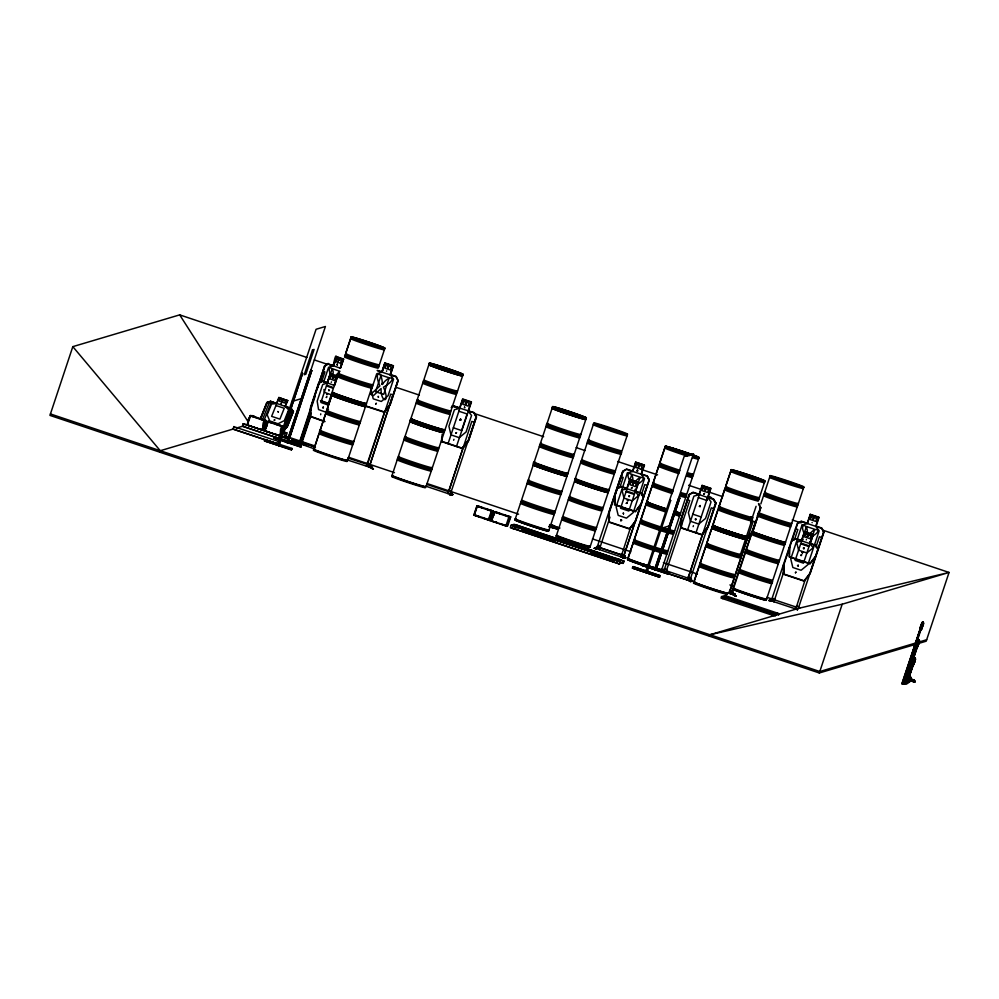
<?xml version="1.0" encoding="UTF-8"?>
<svg xmlns="http://www.w3.org/2000/svg" width="999" height="999" viewBox="0 0 999 999"><rect width="100%" height="100%" fill="white"/><g stroke="black" fill="none" stroke-linecap="round" stroke-linejoin="round"><path stroke-width="1.5" d="M914.972 661.375L913.173 665.671L911.687 665.172L912.936 660.476L911.937 664.735M917.881 643.131L915.846 646.877M441.708 437.425L441.595 441.608L462.574 448.601L468.431 441.158L476.473 416.945L474.263 412.737L476.473 416.945M442.082 434.615L441.92 441.383L462.325 448.201L468.131 440.609L462.312 448.201M609.015 512.337L608.791 522.09L629.645 529.058L635.614 521.241L649.313 480.107L647.227 475.936L641.483 474.013L644.455 465.134L635.589 462.175L632.617 471.053L626.573 469.031L622.689 471.253L608.99 512.35M609.328 512.4L609.115 521.878L629.532 528.683L635.339 521.091M614.772 495.054L614.572 504.795L635.389 511.763L641.37 503.958L639.685 506.181M614.735 497.827L614.797 495.042M783.441 574.225L783.628 564.485L783.453 574.225L804.282 581.181M789.435 547.177L789.21 556.93L810.027 563.898L816.008 556.093M789.722 547.24L789.535 556.705L809.914 563.536L815.733 555.943M333.416 377.485L333.441 376.461M338.823 360.302L338.186 361.139M327.485 394.355L326.923 394.568M332.854 378.584L332.854 377.51M332.867 378.196L332.929 377.51M324.762 421.728L310.04 416.458L310.677 406.805L318.594 383.004L322.178 380.731L318.806 383.216M310.477 416.271L310.939 406.855M460.726 420.242L460.664 419.13M633.241 484.565L633.279 483.466L632.479 484.253M705.519 490.484L705.556 489.385L704.757 490.172M802.584 552.859L802.559 551.785M808.341 535.564L808.166 534.428L807.567 535.339M388.186 367.969L388.236 366.908M332.904 378.621L333.004 377.56L332.567 378.084M626.348 503.321L627.085 502.46L626.61 503.434M631.318 488.286L632.017 487.412L631.63 488.411M637.075 470.991L637.399 470.029M800.986 555.456L801.722 554.595L801.248 555.569M912.062 665.234L913.211 665.134L906.83 683.616L905.818 683.254L911.987 664.722C914.447 668.718 914.797 652.871 913.173 665.671M918.456 643.169L916.882 647.702L918.456 643.169L916.97 642.669L916.058 646.915M916.533 644.717L917.094 642.707M920.104 629.108L921.328 629.52L920.054 629.12L901.897 683.716L902.909 684.078L920.616 629.333M908.965 681.593L908.266 682.904L908.041 681.156L907.679 682.704L908.116 682.005M909.652 677.297L909.902 676.236L908.628 679.12L909.24 679.37L910.052 677.135M912.287 663.511L913.81 658.553M912.874 663.711L913.823 660.327M916.32 645.704L916.695 644.367L917.144 645.854M918.306 640.496L918.943 640.184L918.605 641.783L918.543 639.435L917.994 640.571L919.13 639.635L918.93 640.834M920.603 627.047L920.591 627.847M917.569 645.554L919.417 640.347L918.63 643.319M920.953 628.109L921.69 625.486L921.003 624.862L919.767 629.57L921.253 630.069L923.675 623.413L922.914 625.174M410.552 419.667L416.121 403.034M699.088 566.383L693.556 582.991M712.824 525.199L717.994 509.652L712.424 526.261A17.795 0.649 18.4 0 0 730.406 532.954A17.795 0.649 18.4 0 0 745.841 537.262M326.311 397.377L326.835 396.553L326.386 397.527M273.926 437.887L300.911 446.903M274.263 436.725L301.323 445.641L300.949 446.765M641.995 565.147L687.562 580.069L688.249 577.31L687.025 579.87L687.649 580.032L711.3 507.817L713.736 508.641M642.357 563.861L669.355 572.989L642.357 563.861L641.857 565.334L668.98 574.338L641.857 565.334M669.38 572.902L668.98 574.338M920.728 626.56L921.49 626.161L920.554 627.384M907.741 682.092L908.216 680.556L908.341 682.292M922.052 623.788L922.514 622.24M909.54 677.784L909.827 676.847M914.659 658.141L913.511 659.502L914.073 657.941L914.734 658.99L915.034 658.054M923.101 622.439L922.214 623.176M913.598 663.011L915.384 658.154L914.26 662.961L915.608 659.028L914.834 660.776M910.126 677.971L910.426 677.047M910.601 678.134L910.776 677.147L909.714 679.532M921.003 624.862C917.731 639.485 923.401 616.483 920.579 626.91M919.005 643.044L917.207 647.876L915.733 647.377L916.97 642.669M911.962 665.109L912.936 660.476M902.909 684.078L922.364 625.324L921.253 630.069M922.364 625.324L921.103 629.857L923.163 625.287M917.207 647.876L918.331 643.119M914.297 660.926C909.789 674.874 918.256 651.698 913.261 665.134M629.507 495.854L629.22 496.54M695.978 519.118L695.154 519.193L695.791 519.767M804.145 547.989L803.271 548.126L803.858 548.788M922.164 623.563L922.377 622.839M922.639 623.975L922.964 623.026M917.132 644.904L918.443 640.946M914.297 658.441L913.973 659.39L914.884 658.641M260.602 417.957L266.833 402.41L270.492 401.273L276.473 403.521L278.858 397.502L287.662 400.686L278.858 397.502M270.492 401.273L291.071 408.416L285.327 406.493L287.724 400.462M287.125 427.085L293.444 411.276L287.125 427.085L281.768 431.843M292.27 411.401L292.495 410.626L290.821 410.065L284.003 427.06M323.401 407.205L323.127 407.879M378.446 397.252L378.259 396.278L378.396 397.34M623.463 513.823L623.314 512.862L623.463 513.948M798.101 565.958L798.338 565.334M803.895 548.726L804.095 548.039M922.502 624.575L922.764 623.763M916.745 643.98L917.569 641.495M917.332 644.18L918.156 641.695M917.881 642.182L918.131 641.358M918.468 642.382L918.718 641.558M913.773 660.064L914.097 659.165M908.091 680.781L909.015 680.082L908.678 680.981M914.435 660.177L914.684 659.365M909.752 679.258L909.952 678.583M910.426 678.733L909.44 680.169L910.589 679.844M468.244 411.126L474.388 412.762L453.633 406.181L451.198 407.58M706.768 500.399C707.954 487.237 721.59 512.974 713.736 499.138M306.918 357.467L179.683 314.872L72.815 346.641L49.95 415.397L819.317 672.976L926.185 641.196L949.05 572.452L823.288 530.344M159.79 452.16L160.265 450.724L233.267 429.008M233.991 426.548L232.917 429.12L279.071 444.418L233.154 429.046M243.269 423.788L242.432 426.286L288.349 441.658L289.423 439.085L243.269 423.788L289.423 439.085M250.187 425.911L247.028 424.837L250.087 415.821L255.944 417.52C250.15 411.95 246.915 420.017 248.164 424.662M247.515 424.413L250.312 416.733M261.301 429.52C264.26 432.317 261.301 422.452 264.61 420.754L254.695 417.32M262.013 429.907L265.01 420.891L259.066 418.556M262.437 430.032L265.447 421.016L264.61 420.754M264.885 420.117L266.458 420.691L263.461 429.707L261.888 429.133M267.744 431.78L264.573 430.719L267.645 421.703L273.489 423.389L268.069 421.266L265.497 428.996M265.722 429.046L268.294 421.316L284.016 426.573L281.019 435.589M264.448 440.896L291.583 449.562L291.97 448.426L264.922 439.435L264.448 440.896L291.383 449.962L291.97 448.426M300.899 447.115L273.788 438.111L274.288 436.6M278.858 435.402C281.818 438.199 278.858 428.334 282.168 426.635L272.252 423.201M279.57 435.789C284.153 426.086 285.202 427.122 276.623 424.438L284.016 426.573M279.995 435.914L282.992 426.898M277.235 445.154L316.084 329.27L325.399 326.498L288.187 438.374M278.596 445.604L302.585 373.364L278.846 445.616L279.895 441.92L233.741 426.623M281.83 437.087L283.304 432.679L285.027 432.03M285.252 433.329L283.778 437.737L285.726 437.162L287.188 432.742L283.304 432.679M287.912 442.832L311.75 370.654L287.999 442.869L286.413 442.432L287.287 439.797M287.4 439.76L286.413 442.432M288.037 438.424L310.677 370.392L311.75 370.654M289.173 439.16L287.762 442.794M306.318 445.042L306.943 443.856L306.443 445.354L290.172 440.834L304.907 444.518M306.943 443.856L291.87 439.76L291.296 440.971L290.334 440.684M291.421 441.283L291.92 439.785M300.299 440.846L299.55 440.621L298.676 443.256L314.835 449.013M299.063 443.406L324.663 365.809L328.234 363.524L324.875 366.009M298.988 443.381L300.212 440.809M311.101 406.893L324.663 365.809M317.495 388.174L325.037 366.059L328.246 363.861M299.912 442.008L315.097 396.366M319.505 383.117L322.939 372.802M299.525 440.621L301.498 441.333L300.924 444.068L311.226 413.149M321.503 382.23L324.937 371.928L323.426 371.341M314.935 446.99L301.798 442.27L302.048 441.521L300.811 444.031M301.948 442.732L310.764 416.233M323.526 382.492L328.571 367.307L333.254 365.684C337.874 340.734 337.537 373.738 328.072 363.486M327.235 382.892L330.194 374.013L337.3 376.548M333.416 365.721L336.376 356.843M337.225 364.123L337.325 365.247L337.275 364.111M334.19 385.389L337.138 376.511M343.107 359.278L340.147 368.156L328.084 363.823M322.015 380.681L327.247 382.555L330.207 373.676L337.65 376.348L334.69 385.214M340.322 368.206L343.269 359.328L336.213 356.805M319.043 433.541L313.474 450.174M325.662 413.636L320.155 430.207L325.699 413.648M326.773 410.302L332.093 394.318A17.832 0.649 18.4 0 0 350.062 401.024A17.832 0.649 18.4 0 0 365.534 405.332M343.619 359.116L340.497 367.944L343.619 359.116L336.064 356.418M345.642 353.559L350.961 337.587M313.948 449.375L319.081 433.554A17.757 0.649 18.4 0 0 337.013 440.234A17.757 0.649 18.4 0 0 352.422 444.543M345.679 353.571L350.674 338.574M314.223 449.063L314.448 447.877M347.44 460.801L352.709 444.817M353.821 441.483L359.34 424.912M360.477 421.578L365.796 405.606M366.308 404.071L371.591 388.074M379.358 364.847L384.665 348.876M382.005 372.177L384.965 363.299L393.144 365.959L390.197 374.837L393.569 379.208L388.049 395.779L381.331 401.461L373.201 398.826L371.216 390.322L376.723 373.751L382.068 372.202L385.015 363.324M375.699 403.971L376.361 403.209L375.799 404.133M386.7 370.841L386.551 371.291M390.134 374.812L393.094 365.934M370.13 464.485L367.12 463.461L367.058 464.31L347.689 457.992M384.64 411.7L366.421 466.183C367.47 466.983 368.731 463.436 367.12 463.461M377.36 370.666L396.004 376.723L397.927 380.619L369.106 467.057C367.682 464.922 371.853 462.387 369.193 467.045L347.065 459.877M392.919 394.805L369.255 467.107M397.927 380.619L390.047 404.283L384.228 411.9L365.634 405.869M369.493 464.223L370.254 464.51L369.043 467.033M365.347 406.106L384.403 412.287L390.322 404.433L398.189 380.557L396.166 376.436L390.522 374.6L393.481 365.734L384.765 362.912L381.868 371.815L377.36 370.342M372.252 468.194L373.414 468.993L371.94 468.519L372.502 467.033L368.519 464.897M397.24 459.765L391.72 476.386M398.351 456.431L403.871 439.86M405.007 436.538L410.289 420.554M417.232 399.687L422.739 383.129M429.158 363.811L423.888 379.795A17.757 0.649 18.4 0 0 441.82 386.488A17.757 0.649 18.4 0 0 457.23 390.784M450.899 410.964L456.406 394.393M457.554 391.071L462.874 375.1M426.136 486.326L450.224 414.21M459.64 407.854L462.612 398.976L471.478 401.948L456.456 446.541M448.027 443.756L462.812 399.375L471.078 402.135L468.106 411.026L471.553 415.459L466.046 432.03L459.253 437.649L450.974 434.877L448.913 426.298L454.42 409.727L459.84 408.254M448.451 490.821C447.252 498.039 447.714 486.925 451.223 491.795M448.351 492.082L463.049 447.914M451.273 495.267C447.39 493.731 455.931 493.843 451.273 495.267L449.775 494.755L450.836 491.67M450.087 494.443C449.488 492.495 454.258 492.445 450.412 493.444M451.173 491.733L450.586 494.455M476.348 416.92L468.394 440.771L462.425 448.576M451.91 492.694L451.348 494.18L452.872 494.617M473.801 515.172L476.81 506.156L482.654 507.854L477.222 505.731L474.225 514.747L479.657 516.87C456.618 509.54 509.415 527.335 482.779 517.907M474.45 514.797L477.447 505.781L493.169 511.038L490.172 520.054L474.225 514.747M488.324 520.117L491.321 511.101L476.798 506.193M488.723 520.242C489.997 514.572 495.916 510.389 487.837 509.677M489.16 520.379L492.157 511.363M500.337 523.788L506.943 526.311L491.283 521.053L494.355 512.037L500.212 513.736L494.78 511.6L491.77 520.616M493.718 515.521L495.005 511.663L510.726 516.908L507.729 525.924M505.881 525.986L508.878 516.97L494.355 512.037M506.281 526.123C510.776 516.433 511.95 517.445 503.334 514.772M506.705 526.248L509.715 517.232M619.979 562.462L623.239 563.349L623.988 561.088L514.123 524.3L511.163 525.174L510.327 527.684L514.11 528.946L514.935 526.448L517.907 525.561L517.07 528.059M515.134 519.305L514.972 519.88M533.841 463.136L539.373 446.516M515.184 519.23L520.504 503.259M527.122 483.354L521.603 499.925A17.795 0.649 18.4 0 0 539.585 506.618A17.795 0.649 18.4 0 0 555.019 510.926M528.271 480.032L533.541 464.036M540.484 443.181L545.991 426.61M547.14 423.289L552.422 407.305M548.888 530.519L554.17 514.535M555.282 511.201L560.789 494.63M561.938 491.296L567.257 475.324M567.769 473.788L573.039 457.792M574.15 454.458L579.67 437.887M580.806 434.565L586.126 418.581M556.905 527.247L556.406 528.746C560.764 530.082 551.111 522.602 549.462 525.237M568.331 499.687L562.824 516.246A17.795 0.649 18.4 0 0 580.794 522.952A17.795 0.649 18.4 0 0 596.241 527.26M569.48 496.353L574.762 480.369A17.832 0.649 18.4 0 0 592.757 487A17.832 0.649 18.4 0 0 608.229 491.308M580.581 462.849L574.949 479.495M587.2 442.944L581.693 459.515A17.795 0.649 18.4 0 0 599.662 466.208A17.795 0.649 18.4 0 0 615.109 470.517M588.349 439.622L593.631 423.626M590.097 546.853L595.379 530.856M596.49 527.522L601.997 510.951A17.795 0.649 18.4 0 1 581.905 504.907A17.795 0.649 18.4 0 1 569.193 499.787M603.146 507.629L608.466 491.658M608.978 490.109L614.26 474.125M615.359 470.791L620.879 454.22M627.372 434.927A17.832 0.649 18.4 0 1 601.098 426.723A17.832 0.649 18.4 0 1 602.984 426.161A17.832 0.649 18.4 0 1 627.372 434.927L622.027 450.886A17.757 0.649 18.4 0 1 601.898 444.83A17.757 0.649 18.4 0 1 589.21 439.722M594.143 548.376L596.078 547.714L594.143 548.376L597.39 548.364L597.889 546.865L595.329 548.563L597.077 548.051M595.641 548.888L595.978 547.365M597.427 546.028C592.794 555.407 601.535 537.937 599.113 549.512M609.303 512.4L622.951 471.466L626.623 469.368L647.015 476.186L648.988 480.132L623.214 557.579L623.801 554.857L621.378 554.045L621.041 556.868L621.515 554.045L621.128 554.795L600.112 547.752L621.178 554.77M622.976 471.466L615.109 495.104L614.897 504.582L635.277 511.401L641.083 503.808M599.787 546.815L599.313 549.587L609.977 517.157M619.78 487.699L623.201 477.397L620.766 476.585L596.628 548.638M626.51 503.284L627.085 502.609L626.385 503.359M631.48 488.236L631.643 487.774M612.924 561.888L613.748 559.39L616.72 558.503L620.504 559.765L619.667 562.262M616.708 563.149L617.532 560.651L620.504 559.765M630.631 527.297L621.053 556.868L621.803 554.145M641.346 494.93L644.78 484.627L647.277 485.427L623.776 556.093M619.318 564.023L620.404 561.675L619.318 564.023L511.251 527.847L619.655 563.923M622.652 557.929L623.164 556.431C626.348 554.233 624.837 558.99 622.652 557.929L625.923 557.742L624.163 558.429M623.888 554.832L623.126 557.554M622.901 563.448L623.988 561.088M625.911 557.917L624.4 557.405L624.962 555.931M633.179 542.894L627.509 559.452M639.797 522.989L634.29 539.56L639.835 523.001A17.795 0.649 18.4 0 0 657.767 529.695A17.795 0.649 18.4 0 0 673.214 534.003M646.228 503.683L640.908 519.655L645.928 504.67M652.047 486.163L646.478 502.834A17.795 0.649 18.4 0 0 646.815 503.059M653.159 482.829L658.678 466.258A17.795 0.649 18.4 0 0 678.833 473.676M665.097 446.94L659.777 462.924L664.81 447.939M628.046 558.453L633.216 542.907M646.915 501.723L652.085 486.176M653.196 482.842L658.703 466.271M659.502 577.035L632.429 568.144L633.016 566.608L660.039 575.649L659.54 577.16L632.554 567.932M645.554 572.477L684.153 456.493L693.468 453.721L654.545 569.692M646.803 572.777L647.789 570.204L646.241 569.78L647.527 570.104M646.665 572.827L670.654 500.586L669.717 500.274L670.654 500.586M655.956 570.067L679.832 497.877L655.981 570.154L654.482 569.655L655.356 567.02M654.732 569.755L678.883 497.564M655.981 570.154L656.967 567.482L655.656 567.045M661.575 570.154L666.845 554.17M667.956 550.836L673.476 534.265M674.612 530.944L679.932 514.96M680.444 513.424L685.726 497.44M692.344 477.522L686.837 494.093A17.795 0.649 18.4 0 1 681.156 492.682M693.493 474.2L698.801 458.229M663.873 569.205C662.799 576.585 662.911 565.372 666.695 570.154M689.235 494.455L681.318 518.244L681.093 527.996L702.06 534.989L707.916 527.559L715.971 503.346M665.721 572.739L689.71 500.599L687.324 499.762M665.821 572.789L666.932 570.192L666.683 570.941L687.649 577.996M699.138 494.255L702.11 485.377M687.512 530.157L702.297 485.764L710.576 488.536L695.941 532.942M707.991 497.215L710.963 488.336L702.085 485.377M702.534 534.303L687.362 579.944L689.747 580.781L715.496 503.334L713.511 499.4M690.022 580.881L690.396 578.034L689.26 581.156L690.759 581.655C695.154 580.132 687.025 579.258 691.483 579.258M687.961 577.272L690.321 578.059L689.585 580.993L690.784 581.593M715.833 503.309L707.891 527.16L701.91 534.964M691.395 579.095L690.833 580.581L692.357 581.018M712.125 527.16L706.817 543.144L711.837 528.159M731.006 470.429L725.686 486.401L730.706 471.416M693.943 581.942L699.113 566.396M724.612 489.747L719.105 506.318L724.575 489.735A17.795 0.649 18.4 0 0 742.557 496.441A17.795 0.649 18.4 0 0 757.991 500.749M778.558 615.147L779.058 613.648L725.024 595.554L721.54 596.59L721.041 598.089L773.663 615.646L774.163 614.148L777.459 613.174L776.96 614.672M709.477 636.201L709.964 634.752L842.194 604.22L949.05 572.452L799.35 608.166M750.574 522.864L756.081 506.293M725.936 597.589L726.435 596.078L723.139 597.065L722.639 598.563L725.936 597.589L775.511 614.185M740.484 554.408L745.479 539.423M746.353 536.9L751.623 520.916M759.39 497.689L764.71 481.705A17.832 0.649 18.4 0 0 740.384 472.889A17.832 0.649 18.4 0 0 738.498 473.451A17.832 0.649 18.4 0 0 764.759 481.643A17.832 0.649 18.4 0 0 740.359 472.952A17.832 0.649 18.4 0 0 738.473 473.514A17.832 0.649 18.4 0 0 764.735 481.718M729.632 590.546L729.57 591.396M729.819 590.646L728.945 593.269L729.545 593.481L729.969 590.646L732.642 591.57L731.368 594.068M729.52 591.795L747.152 538.786M730.394 590.834L729.22 593.369L753.221 521.216L755.619 522.002M760.826 503.933L763.548 495.641A17.795 0.649 18.4 0 0 781.518 502.335A17.795 0.649 18.4 0 0 796.965 506.643M764.685 492.307L769.967 476.323M731.705 594.13L732.579 591.495M755.431 521.903L731.093 593.918M760.376 507.679L731.618 594.143L729.258 593.331M760.763 507.679L752.834 531.518L746.915 539.373L752.771 531.493L760.763 507.679L758.74 503.546M734.452 595.604L735.014 594.118L734.777 595.441L735.926 596.078L729.145 592.757L735.951 596.016M766.445 599.537L771.715 583.553M778.346 563.648L772.826 580.219A17.795 0.649 18.4 0 1 757.13 575.649A17.795 0.649 18.4 0 1 739.447 569.218M779.482 560.327L784.802 544.343M785.314 542.807L790.596 526.823M791.707 523.476L797.214 506.905M798.363 503.583L803.671 487.612A17.832 0.649 18.4 0 0 779.332 478.858A17.832 0.649 18.4 0 0 777.434 479.42A17.832 0.649 18.4 0 0 803.708 487.612M770.529 599.987L772.027 600.499L768.78 600.511L771.965 600.062M770.217 600.574L770.778 599.512L770.279 601.011M810.226 514.298L807.254 523.189L801.21 521.166L797.327 523.389L771.265 600.774M772.339 598.214L774.425 598.95L773.95 601.71L783.641 572.227M794.417 539.835L797.839 529.532L795.466 528.696M774.749 599.887L774.987 599.088L773.75 601.648L795.192 608.791C795.504 607.729 796.278 604.495 798.788 607.067M775.074 616.183L775.574 614.685L779.058 613.648M801.473 540.471L804.445 531.593M795.391 572.702L796.053 571.94L795.491 572.852M806.393 539.572L806.28 539.897M805.269 579.432L795.766 608.965M815.983 547.065L819.417 536.75L821.915 537.549M797.302 610.064L797.801 608.553L799.537 608.041M823.601 532.267L809.964 573.239L804.145 580.819L783.753 574L783.965 564.522L797.614 523.588L801.26 521.49L821.653 528.321L823.626 532.267L798.351 608.241M819.317 672.976L842.194 604.22M921.028 625.362L921.602 623.688M903.121 684.128L902.035 683.778L920.279 629.17L902.447 683.928M921.615 625.561L921.902 624.712M922.739 625.686C925.499 615.908 919.842 631.693 922.189 626.823M917.119 643.219L917.856 640.746M903.995 683.553L916.021 646.915L917.332 647.377L915.933 646.877L917.257 647.34L905.094 683.903L903.858 683.491L905.094 683.903M904.07 683.541L916.233 646.977M904.42 683.703L916.695 647.115M904.869 683.84L917.107 647.265M907.055 683.666L906.043 683.304L912.199 664.785M906.38 683.466L912.549 664.934M906.493 683.453L912.649 664.922M912.999 665.084L906.83 683.616L913.074 665.072M908.94 680.169L909.515 678.483M909.827 679.17L908.928 682.517L909.29 681.93M910.289 679.72L911.225 680.032L910.089 680.307L909.652 681.955L911.001 678.021L909.54 680.344L910.176 679.932M910.751 680.144L911.225 680.968L909.802 679.832M910.301 680.681L913.748 681.156M913.461 681.031L912.624 681.43L913.461 681.031C915.459 680.569 914.085 682.941 914.31 681.118L915.271 681.505L913.81 681.78L915.084 682.092L913.086 681.318L914.235 681.043M291.583 449.562L264.51 440.659M633.004 566.608L660.039 575.661M922.189 623.888L921.34 624.575M917.307 643.856L917.569 642.969M908.653 679.183L910.489 676.435L909.127 677.871M909.989 680.119L909.502 681.418M921.89 622.951L922.177 624.088L922.477 623.151M920.916 626.972L921.602 625.162L921.053 626.798M917.02 644.592L917.332 643.656M917.606 644.792L917.919 643.856M918.393 644.005L917.582 645.716M914.41 658.753L913.261 660.189M913.573 662.599L913.885 661.65M914.347 661.813L913.61 663.498M798.376 565.309L797.514 565.409L798.101 566.071M260.901 418.032L267.108 402.572L270.542 401.511M260.839 418.244L267.033 402.797L270.479 401.735L276.686 403.821L279.071 397.789M262.425 419.767L269.243 402.772L270.916 403.334L264.098 420.329M287.35 400.562L284.952 406.581L290.871 408.566L293.044 411.488M283.404 433.279L292.495 410.626M286.838 426.96L293.107 411.263L290.934 408.341M922.139 622.327L922.402 623.476L923.176 621.828L922.339 622.689C922.601 620.978 922.339 623.388 922.989 622.389M921.503 627.172L921.128 626.473M918.293 640.009L917.781 641.083L918.693 640.334M916.882 644.78L917.469 644.979M919.767 629.57L921.802 624.825M921.802 625.199L920.279 629.17M922.489 625.362L920.803 625.362M920.928 629.894L922.127 627.035M915.733 647.377L917.644 642.582M915.971 647.302L917.307 642.382M914.41 660.963L912.724 660.976M908.653 682.142L907.866 681.992L908.828 681.768M338.074 361.101L338.786 360.252M326.873 394.518L327.585 393.681L327.135 394.343M387.5 367.744L388.224 366.87M382.043 383.853C383.054 381.606 383.304 384.84 382.093 383.891M459.865 419.955L460.527 419.118M638.311 467.045C639.023 464.56 639.622 468.281 638.349 467.033M699.362 506.343L700.162 505.519L700.149 506.643M812.861 519.118C813.898 516.77 814.135 520.467 812.911 519.168M807.105 536.413C808.328 533.628 807.866 538.611 807.804 535.701L807.155 536.451M918.943 640.184L918.168 640.209M910.114 677.197L909.515 676.997M333.304 376.398L332.717 377.235L333.379 377.522M387.55 367.732L388.112 366.983L388.112 367.919M746.74 538.985L752.559 531.381M632.592 484.315L633.166 483.578L633.179 484.515M704.869 490.234L705.444 490.047M699.412 506.393L700.074 506.593M807.617 535.327L808.191 535.127M465.609 403.534L466.058 402.984L465.996 404.071M707.629 527.01L701.798 534.602L681.418 527.772L681.63 518.306L689.485 494.667L693.144 492.569M802.085 552.297L802.522 551.748L802.434 552.422M804.257 581.193L810.251 573.376L823.963 532.242L821.852 528.071L816.121 526.148L819.093 517.27L810.201 514.31M465.959 402.947L465.259 403.771L465.959 404.033M633.503 482.305C631.768 483.129 634.565 484.165 633.678 482.367M802.384 551.723L801.735 552.534L802.547 552.872M662.674 570.591L664.085 570.092M770.541 599.924L771.715 600.187L769.967 600.699M335.264 375.849L339.997 371.266M336.251 378.471L338.424 376.273M328.534 409.165L325.487 412.05L318.544 409.565L317.183 401.123L322.702 384.565L327.397 382.929M282.455 401.061L281.818 401.123M635.202 482.042C640.696 473.376 649.35 478.359 636.55 484.702M809.839 534.178C815.334 525.499 823.988 530.494 811.188 536.825M282.742 430.419L286.9 426.735M281.83 431.618L287.188 426.86M800.973 541.296L803.196 539.348M281.78 401.074L282.505 400.611M318.968 383.254L322.19 381.069M616.907 488.548L620.804 486.313L626.848 488.336L629.807 479.458L638.673 482.43L635.701 491.308L641.458 493.219L643.543 497.402L641.445 493.231M617.17 488.761L620.841 486.663L641.246 493.481L643.219 497.427M791.545 540.684L795.441 538.449L801.485 540.471M791.807 540.896L795.479 538.786L815.883 545.616L817.856 549.562M556.181 536.201L561.713 519.592A17.757 0.649 18.4 0 0 579.682 526.286A17.757 0.649 18.4 0 0 595.092 530.581M328.908 390.746L328.871 389.672L328.983 390.609M323.089 408.017L322.652 407.367L323.401 407.13M301.498 373.102L302.585 373.364M474.3 422.227L471.803 421.428L448.076 493.668M427.185 484.54L448.201 491.583M426.273 486.326L450.299 494.368L476.011 416.945L474.026 412.999M449.775 494.755L451.785 494.118M451.211 495.029L452.859 494.517M665.996 572.839L687.075 579.857M691.146 580.269L689.535 580.656M689.697 581.093L691.271 580.519M690.696 581.43L692.282 580.844M629.183 496.665L628.633 495.991L629.507 495.779M292.083 401.411L301.398 398.638M236.251 428.134L243.694 425.911M515.921 524.912L623.651 561.188M660.152 528.633L669.467 525.861M599.2 549.537L623.276 557.567M625.049 556.093L623.164 556.431M624.712 557.092L623.101 557.867M770.554 599.575L772.527 598.988M768.78 600.511L770.716 599.85M795.766 606.93L766.845 597.29M799.6 608.054L709.964 634.752M926.66 639.747L819.804 671.528L50.425 413.948M627.047 488.736L621.628 490.209L616.121 506.78L618.194 515.359L626.473 518.131L633.266 512.512L638.773 495.941L635.327 491.508M699.325 494.642L693.918 496.128L688.398 512.687L690.471 521.278L698.751 524.05L705.544 518.431L711.051 501.86L707.604 497.415M801.685 540.871L796.265 542.345L790.758 558.916L792.831 567.494L801.111 570.267L807.904 564.647L813.411 548.076L809.964 543.631L812.899 534.765L804.62 531.992M695.679 519.755L695.953 519.08M914.46 681.93L914.722 681.33M276.748 403.596L271.541 404.046L267.195 414.872L269.767 420.991L278.047 423.763L284.34 420.604L288.674 409.777L285.027 406.356M646.54 502.16L646.69 502.172A17.832 0.649 18.4 0 0 666.907 509.565M250.087 415.859L253.184 416.883M267.645 421.703L270.741 422.764M247.028 424.837L261.613 429.77M264.573 430.719L279.171 435.651M637.424 470.017L637.837 470.954L637.087 471.016M281.181 403.409L281.144 403.471M320.679 414.697L320.754 413.836M913.898 661.288L913.011 660.976M369.555 343.206L367.982 342.707L368.893 343.019M367.482 343.681L369.056 344.218L367.282 343.731M446.191 368.931L447.09 369.243M447.764 369.443L446.765 369.068M445.417 369.43L447.127 369.967M445.142 369.692L446.278 370.03M570.504 412.787L569.717 412.475M569.992 413.736L570.966 413.986M612.05 430.02L610.352 429.433M682.205 452.909L683.965 453.446L682.891 453.059M683.241 453.521L684.003 453.796L682.767 453.346M748.376 475.661L749.038 475.824M749.163 475.886L749.512 476.011M745.791 476.048L745.179 475.786L745.941 475.999M749.075 476.685L748.701 476.573M747.602 476.523L749.15 477.023L747.964 476.673M787.424 481.543L788.561 481.955L787.1 481.468M787.412 482.405L788.323 482.654L787.662 482.467M788.373 483.054L787.037 482.704M549.862 470.067L548.201 469.53M551.86 470.367L551.236 470.179M552.347 470.541L551.448 470.254M551.086 470.554L552.459 470.891M281.331 403.796L281.406 403.234M337.325 364.623L337.2 364.585M331.506 381.893L331.218 382.317M464.423 407.292L464.822 407.842L464.535 406.955M637.549 470.541L637.399 470.479M812.187 522.664L812.037 522.614M265.447 421.016L265.01 420.891M369.043 343.856L367.182 343.219M367.919 343.843L368.706 344.168L367.757 343.743M682.629 452.247L682.816 452.31M784.627 481.818L785.077 482.055M747.989 475.499L748.626 475.699M749.225 476.735L748.451 476.511M551.91 469.605L550.849 469.268M910.589 678.858L914.31 680.144L910.651 678.995M732.429 591.495L732.005 591.308M453.633 440.247L453.946 439.335M693.131 526.635L693.431 525.724M310.677 406.805L310.04 416.458M301.81 441.433L302.472 441.62M291.72 439.86L299.238 441.895M302.235 442.707L306.743 443.931M290.172 440.834L304.695 444.655M300.936 444.068L301.298 444.143M549.575 525.424L557.017 527.435M549.25 526.423L556.693 528.434M549.338 526.66L557.617 528.983M548.738 526.785L557.679 529.145M365.896 343.156L365.522 343.119M570.579 413.549L570.953 413.661M567.357 412.874L567.532 413.037M611.001 428.871L612.025 429.17M611.875 429.158L610.651 428.746M787.874 482.854L786.563 482.43M459.927 420.005L460.576 419.255L460.689 420.254M913.261 681.63L914.21 681.93M266.458 420.691L250.512 415.384M493.169 511.038L485.789 508.891L486.738 509.265M491.358 521.053L497.202 522.752L494.892 521.853M498.801 523.214L506.243 525.499M368.856 343.793L369.83 344.093L369.243 343.881M569.355 413.111L568.943 413.062M567.707 412.987L566.97 412.824M787.874 482.542L788.835 482.829L787.587 482.355M785.264 482.005L784.764 481.943M610.352 429.907L611.088 430.057M682.267 452.847L681.318 452.572L682.467 452.909M681.88 453.022L680.744 452.734M748.9 476.635L749.874 476.935L748.101 476.398M910.738 679.37L912.075 679.782M913.561 681.743L911.925 681.206M299.188 443.394L299.812 443.606M446.528 369.78L446.965 369.93M446.453 370.092L445.691 369.905M445.979 370.13L444.855 369.618M569.817 412.5L570.554 412.799M682.504 452.135L683.229 452.447M610.451 429.945L611.463 430.094M302.048 441.521L301.423 441.308M911.063 679.957L911.925 680.257M910.863 680.544L913.348 681.38M393.094 394.905L390.696 394.13L366.808 466.308M797.564 609.627L795.416 608.903L796.29 606.268M690.321 578.059L690.958 578.221M687.649 580.032L689.797 580.756M446.303 370.017L446.69 370.142A17.72 0.649 18.4 0 0 442.407 368.643M786.925 482.579L788.511 483.004M611.425 429.832L610.789 429.533L611.588 429.782M681.468 453.121L680.082 452.647M771.765 600.923L773.9 601.66M597.127 548.801L599.275 549.525M635.564 462.175L644.43 465.147M453.596 405.831L459.94 407.954M314.323 359.94L327.635 364.398M395.691 387.187L419.368 395.117M451.923 406.006L457.842 407.992M474.113 413.436L543.656 436.725M576.198 447.614L585.077 450.586M617.632 461.488L635.389 467.432M641.296 469.418L657.579 474.862M688.648 485.264L701.96 489.722M709.365 492.207L722.677 496.665M792.219 519.942L801.098 522.914M458.853 411.213L467.12 413.986L461.613 430.544L453.346 427.784M699.425 494.355L693.081 492.232L689.21 494.455L663.548 572.027M693.131 492.569L713.761 499.537M804.432 531.605L813.311 534.565L810.339 543.444L816.096 545.354L818.193 549.537M698.351 497.602L706.618 500.374M310.677 370.392L311.613 370.704M629.982 479.87L638.286 482.629M678.746 497.614L679.832 497.877M692.831 514.173L701.111 516.945M801.41 554.607L801.023 555.494M279.008 398.014L287.287 400.786M263.798 425.574L266.571 426.498M263.736 425.799L266.508 426.723M285.115 436.014L299.9 440.959M302.847 441.945L314.673 445.904M348.663 457.292L394.468 472.627M426.973 483.504L518.593 514.173M549.625 524.562L559.964 528.034M592.469 538.911L630.893 551.773M663.398 562.662L697.389 574.038M729.894 584.927L732.854 585.913M242.682 426.211L288.586 441.583M595.891 547.864L597.39 548.364M655.356 567.882L656.293 568.194M511.163 525.174L514.935 526.448M515.259 526.473L620.404 561.675M512 525.586L620.067 561.775M646.353 570.541L647.302 570.854M724.525 597.052L774.188 613.673M620.317 562.362L623.239 563.349M522.14 529.707L555.731 540.958M590.771 552.684L612.674 560.027M721.54 596.59L775.574 614.685M632.442 568.081L659.54 577.16M919.892 629.083L921.453 629.57M914.26 657.804L914.909 658.154L914.135 658.004M911.812 664.685L913.386 665.172M910.301 676.985L909.714 676.947M912.137 680.644L910.501 680.082M911.7 680.819L912.549 681.093M787.449 482.405L787.237 482.33M681.693 453.047L681.081 452.822L681.705 453.071M610.839 429.932L611.538 430.082M912.786 680.019L914.884 680.856L909.889 679.283M912.624 680.494L913.548 680.781M322.028 381.019L334.353 385.427M331.293 394.78L324.4 392.307L323.951 389.498M320.617 400.549L329.121 403.608M320.429 400.811L329.108 403.933M310.314 416.233L324.75 421.391M302.322 442.42L315.459 447.14M305.195 444.905L306.443 445.354M275.687 434.228L277.909 435.052M747.901 476.623L748.588 476.923M610.701 429.57L609.84 429.258M909.602 680.419L910.564 680.731M509.153 516.333L510.726 516.908M495.005 521.74L497.539 522.727M492.42 520.879L493.369 521.253M914.784 681.256L913.86 680.943L914.584 681.842M732.354 592.694L735.014 594.118M731.118 592.157L735.089 594.28M729.582 592.694L735.926 596.078M368.269 466.071L370.916 467.482M373.414 468.993L368.119 465.984M367.957 466.383L371.94 468.519M456.456 432.692L455.694 433.304L456.531 432.579M72.815 346.641L160.265 450.724M291.134 408.191L293.369 411.501M179.683 314.872L247.989 421.541M647.215 475.936L649.3 480.119M758.453 503.771L760.439 507.704M809.677 541.583L810.301 544.455M635.039 489.448L635.664 492.332M804.819 534.64C798.151 522.477 808.391 522.952 807.292 533.329M629.882 481.131C623.801 469.393 634.452 472.315 632.654 481.193M330.307 374.063C326.236 363.873 335.152 367.557 332.779 374.962M282.53 400.636L282.617 401.348M685.464 497.165A17.795 0.649 18.4 0 1 680.057 496.028M672.215 493.581A17.795 0.649 18.4 0 1 652.909 486.276M686.076 496.091A18.044 0.662 18.4 0 1 680.594 494.93M672.639 492.445A18.044 0.662 18.4 0 1 653.071 485.039M678.521 513.149A17.795 0.649 18.4 0 1 674.525 512.637M666.683 510.189A17.795 0.649 18.4 0 1 648.239 503.696M689.685 454.945A17.795 0.649 18.4 0 1 665.309 446.253A17.795 0.649 18.4 0 1 688.985 453.471A17.795 0.649 18.4 0 1 693.343 456.068A17.795 0.649 18.4 0 0 688.948 453.571A17.832 0.649 18.4 0 0 665.259 446.316A17.832 0.649 18.4 0 0 689.672 455.032A17.795 0.649 18.4 0 1 665.284 446.353A17.795 0.649 18.4 0 1 688.948 453.571A17.832 0.649 18.4 0 1 693.343 456.143M680.194 512.687A17.682 0.649 18.4 0 1 674.812 511.538A17.72 0.649 18.4 0 0 680.219 512.724M698.076 458.903A17.682 0.649 18.4 0 1 692.707 457.754M687.724 456.231A17.682 0.649 18.4 0 1 670.029 450.212A17.682 0.649 18.4 0 1 665.734 448.064M674.188 450.487A17.682 0.649 18.4 0 1 685.601 454.22M680.182 513.161A17.832 0.649 18.4 0 1 674.75 512.012M692.532 455.556A17.832 0.649 18.4 0 1 693.119 456.805M689.447 455.694A17.832 0.649 18.4 0 1 670.804 449.4A17.832 0.649 18.4 0 1 665.933 447.04M667.881 447.527A17.832 0.649 18.4 0 1 691.333 455.132M692.707 476.186A18.044 0.662 18.4 0 1 687.212 475.024M679.27 472.539A18.044 0.662 18.4 0 1 658.828 465.022M673.326 490.234A17.795 0.649 18.4 0 1 654.02 482.929M692.082 477.26A17.795 0.649 18.4 0 1 686.675 476.123M686.425 495.067A18.044 0.662 18.4 0 1 680.931 493.906M672.989 491.421A18.044 0.662 18.4 0 1 653.408 484.016M693.044 475.162A18.044 0.662 18.4 0 1 687.549 474.001M679.607 471.516A18.044 0.662 18.4 0 1 660.039 464.11M693.194 473.926A17.795 0.649 18.4 0 1 687.787 472.777M679.944 470.329A17.795 0.649 18.4 0 1 660.639 463.024M666.595 553.908A17.795 0.649 18.4 0 1 648.938 548.863A17.795 0.649 18.4 0 1 634.028 543.006M667.207 552.822A18.044 0.662 18.4 0 1 649.313 547.714A18.044 0.662 18.4 0 1 634.203 541.77M661.038 570.579A17.795 0.649 18.4 0 1 660.476 570.754M647.789 566.995A17.795 0.649 18.4 0 0 655.631 569.442A17.795 0.649 18.4 0 1 647.777 567.032M678.433 513.411A17.795 0.649 18.4 0 1 674.437 512.899M666.595 510.452A17.795 0.649 18.4 0 1 647.29 503.146M628.958 558.591A17.682 0.649 18.4 0 0 643.781 564.41A17.682 0.649 18.4 0 0 661.313 569.418A17.72 0.649 18.4 0 1 643.793 564.373A17.72 0.649 18.4 0 1 628.945 558.541M679.208 515.634A17.682 0.649 18.4 0 1 673.826 514.497M666.046 512.062A17.682 0.649 18.4 0 1 646.852 504.807M655.319 507.217A17.682 0.649 18.4 0 1 658.041 508.091M661.301 569.892A17.832 0.649 18.4 0 1 658.791 569.58M655.881 568.743A17.832 0.649 18.4 0 1 652.21 567.632M643.618 564.847A17.832 0.649 18.4 0 1 628.696 558.978M661.026 570.629A17.795 0.649 18.4 0 1 660.464 570.791M678.259 514.01A17.832 0.649 18.4 0 1 674.263 513.511M666.408 511.063A17.832 0.649 18.4 0 1 647.065 503.733M655.594 506.181A17.832 0.649 18.4 0 1 658.341 507.042M673.826 532.917A18.044 0.662 18.4 0 1 655.931 527.809A18.044 0.662 18.4 0 1 640.821 521.865M667.707 550.574A17.795 0.649 18.4 0 1 650.049 545.529A17.795 0.649 18.4 0 1 635.139 539.672M667.844 552.085A18.044 0.662 18.4 0 1 647.427 545.941A18.044 0.662 18.4 0 1 634.54 540.746M674.163 531.893A18.044 0.662 18.4 0 1 656.268 526.785A18.044 0.662 18.4 0 1 641.158 520.841M674.325 530.669A17.795 0.649 18.4 0 1 662.499 527.534M661.076 527.072A17.795 0.649 18.4 0 1 641.77 519.767M613.96 473.851A17.757 0.649 18.4 0 1 598.551 469.542A17.757 0.649 18.4 0 1 580.619 462.862M614.909 473.051A18.044 0.662 18.4 0 1 596.715 467.669A18.044 0.662 18.4 0 1 580.731 461.613M608.728 489.373A17.682 0.649 18.4 0 1 591.183 484.365A17.682 0.649 18.4 0 1 576.373 478.533M626.972 435.889A17.757 0.649 18.4 0 1 606.88 429.845A17.757 0.649 18.4 0 1 594.193 424.737M600.174 426.386A17.757 0.649 18.4 0 1 602.684 427.16M615.559 431.406A17.757 0.649 18.4 0 1 618.256 432.342M608.716 489.847A17.832 0.649 18.4 0 1 591.033 484.802A17.832 0.649 18.4 0 1 576.098 478.933M575.399 479.82A17.72 0.649 18.4 0 0 588.623 484.752A17.72 0.649 18.4 0 0 605.881 490.197A17.757 0.649 18.4 0 1 576.798 480.419M621.228 452.872A18.044 0.662 18.4 0 1 603.334 447.764A18.044 0.662 18.4 0 1 588.224 441.82M620.616 453.958A17.795 0.649 18.4 0 1 602.971 448.913A17.795 0.649 18.4 0 1 588.061 443.057M614.959 471.753A18.044 0.662 18.4 0 1 597.052 466.645A18.044 0.662 18.4 0 1 581.942 460.701M621.878 452.122A18.044 0.662 18.4 0 1 601.46 445.991A18.044 0.662 18.4 0 1 588.561 440.796M596.041 529.795A18.044 0.662 18.4 0 1 577.847 524.4A18.044 0.662 18.4 0 1 561.863 518.356M588.086 546.615A17.72 0.649 18.4 0 1 574.125 542.957A17.72 0.649 18.4 0 1 557.092 536.401M589.847 546.103A17.682 0.649 18.4 0 1 574.5 541.82A17.682 0.649 18.4 0 1 556.643 535.164M607.742 492.32A17.682 0.649 18.4 0 1 590.197 487.312A17.72 0.649 18.4 0 1 575.337 481.518A17.682 0.649 18.4 0 0 590.197 487.312A17.72 0.649 18.4 0 0 607.767 492.37M589.835 546.59A17.832 0.649 18.4 0 1 572.152 541.533A17.832 0.649 18.4 0 1 557.217 535.664M602.36 509.602A18.044 0.662 18.4 0 1 584.465 504.495A18.044 0.662 18.4 0 1 569.355 498.563M596.078 528.483A18.044 0.662 18.4 0 1 578.184 523.376A18.044 0.662 18.4 0 1 563.074 517.432M602.996 508.866A18.044 0.662 18.4 0 1 582.579 502.722A18.044 0.662 18.4 0 1 569.692 497.527M602.822 507.342A17.757 0.649 18.4 0 1 585.214 502.31A17.757 0.649 18.4 0 1 570.329 496.466M572.752 457.517A17.757 0.649 18.4 0 1 555.144 452.485A17.757 0.649 18.4 0 1 540.259 446.64M573.401 456.443A18.044 0.662 18.4 0 1 555.506 451.336A18.044 0.662 18.4 0 1 540.397 445.392M567.807 473.314A17.682 0.649 18.4 0 1 547.789 467.295A17.682 0.649 18.4 0 1 535.152 462.212M585.476 419.28A17.757 0.649 18.4 0 1 567.857 414.248A17.72 0.649 18.4 0 1 553.009 408.454M552.984 408.404A17.757 0.649 18.4 0 0 567.857 414.248A17.72 0.649 18.4 0 0 585.426 419.305M561.475 410.826A17.757 0.649 18.4 0 1 565.646 412.162M567.794 473.801A17.832 0.649 18.4 0 1 547.627 467.732A17.832 0.649 18.4 0 1 534.89 462.599A17.832 0.649 18.4 0 0 547.614 467.769A17.832 0.649 18.4 0 0 567.782 473.838M567.17 474.188A17.72 0.649 18.4 0 1 551.798 469.892A17.72 0.649 18.4 0 1 533.891 463.224A17.72 0.649 18.4 0 0 551.748 470.029A17.72 0.649 18.4 0 0 567.12 474.325M585.889 418.244A17.832 0.649 18.4 0 1 565.297 412.212A17.832 0.649 18.4 0 1 556.093 408.054A17.832 0.649 18.4 0 1 584.465 417.607M580.019 436.538A18.044 0.662 18.4 0 1 562.125 431.431A18.044 0.662 18.4 0 1 547.015 425.487M573.901 454.195A17.795 0.649 18.4 0 1 556.243 449.15A17.795 0.649 18.4 0 1 541.333 443.294M579.408 437.624A17.795 0.649 18.4 0 1 561.763 432.579A17.795 0.649 18.4 0 1 546.853 426.723M574.038 455.706A18.044 0.662 18.4 0 1 553.621 449.562A18.044 0.662 18.4 0 1 540.734 444.368M580.369 435.514A18.044 0.662 18.4 0 1 562.462 430.407A18.044 0.662 18.4 0 1 547.352 424.463M580.481 434.278A17.757 0.649 18.4 0 1 562.874 429.245A17.757 0.649 18.4 0 1 547.989 423.401M553.883 514.26A17.757 0.649 18.4 0 1 536.263 509.228A17.757 0.649 18.4 0 1 521.391 503.384M554.532 513.186A18.044 0.662 18.4 0 1 538.873 508.816A18.044 0.662 18.4 0 1 520.654 502.022M546.878 530.282A17.72 0.649 18.4 0 1 532.917 526.635A17.757 0.649 18.4 0 1 515.821 520.092A17.72 0.649 18.4 0 0 532.917 526.635A17.757 0.649 18.4 0 0 546.903 530.332M548.926 530.057A17.682 0.649 18.4 0 1 528.921 524.038A17.682 0.649 18.4 0 1 516.283 518.943M566.533 475.999A17.682 0.649 18.4 0 1 548.988 470.991A17.682 0.649 18.4 0 1 534.178 465.159A17.72 0.649 18.4 0 0 549 470.954A17.72 0.649 18.4 0 0 566.57 475.974M548.913 530.531A17.832 0.649 18.4 0 1 528.746 524.463A17.832 0.649 18.4 0 1 516.008 519.343M567.007 474.987A17.832 0.649 18.4 0 1 549.338 469.93A17.832 0.649 18.4 0 1 534.378 464.135M534.403 464.06A17.832 0.649 18.4 0 0 549.338 469.93A17.832 0.649 18.4 0 0 566.995 475.049M544.268 466.92A17.832 0.649 18.4 0 1 547.102 467.832M544.255 466.995A17.832 0.649 18.4 0 1 547.09 467.907M561.151 493.281A18.044 0.662 18.4 0 1 543.256 488.174A18.044 0.662 18.4 0 1 528.134 482.23M560.539 494.368A17.795 0.649 18.4 0 1 542.882 489.323A17.795 0.649 18.4 0 1 527.971 483.466M554.87 512.162A18.044 0.662 18.4 0 1 539.21 507.792A18.044 0.662 18.4 0 1 520.991 500.998M561.488 492.257A18.044 0.662 18.4 0 1 545.829 487.887A18.044 0.662 18.4 0 1 527.609 481.093M561.613 491.008A17.757 0.649 18.4 0 1 543.993 485.976A17.757 0.649 18.4 0 1 529.12 480.132M449.5 414.023A17.757 0.649 18.4 0 1 431.88 408.991A17.757 0.649 18.4 0 1 417.008 403.146M450.149 412.962A18.044 0.662 18.4 0 1 432.255 407.842A18.044 0.662 18.4 0 1 417.132 401.91M442.594 430.082A17.832 0.649 18.4 0 1 443.444 430.894M441.496 430.407A17.832 0.649 18.4 0 1 419.955 423.489A17.832 0.649 18.4 0 1 411.401 419.805M411.863 418.743A17.72 0.649 18.4 0 0 426.71 424.575A17.72 0.649 18.4 0 0 444.28 429.595A17.72 0.649 18.4 0 1 426.723 424.5A17.72 0.649 18.4 0 1 411.875 418.668M462.187 375.749A17.72 0.649 18.4 0 1 446.815 371.453A17.72 0.649 18.4 0 1 428.896 364.847A17.72 0.649 18.4 0 0 446.815 371.453A17.72 0.649 18.4 0 0 462.175 375.811M435.739 366.546A17.72 0.649 18.4 0 1 438.249 367.32M451.086 371.553A17.72 0.649 18.4 0 1 455.032 372.939M451.073 371.616A17.72 0.649 18.4 0 1 455.007 373.002M444.23 430.07A17.832 0.649 18.4 0 1 426.548 425.012A17.832 0.649 18.4 0 1 411.613 419.143M456.768 393.057A18.044 0.662 18.4 0 1 441.108 388.686A18.044 0.662 18.4 0 1 422.889 381.893M450.611 410.689A17.757 0.649 18.4 0 1 432.992 405.656A17.757 0.649 18.4 0 1 418.119 399.812M456.118 394.118A17.757 0.649 18.4 0 1 440.709 389.822A17.757 0.649 18.4 0 1 422.777 383.141M450.487 411.938A18.044 0.662 18.4 0 1 432.592 406.818A18.044 0.662 18.4 0 1 417.482 400.886M457.105 392.033A18.044 0.662 18.4 0 1 439.21 386.913A18.044 0.662 18.4 0 1 424.1 380.981M430.619 470.766A17.757 0.649 18.4 0 1 413.012 465.734A17.757 0.649 18.4 0 1 398.139 459.89M431.268 469.692A18.044 0.662 18.4 0 1 413.374 464.585A18.044 0.662 18.4 0 1 398.264 458.641M423.626 486.788A17.72 0.649 18.4 0 1 409.665 483.141A17.72 0.649 18.4 0 1 392.619 476.573M442.532 430.257A17.832 0.649 18.4 0 1 443.394 431.068M441.433 430.581A17.832 0.649 18.4 0 1 419.892 423.663A17.832 0.649 18.4 0 1 411.338 419.98M425.412 486.326A17.72 0.649 18.4 0 1 407.829 481.306A17.72 0.649 18.4 0 1 392.982 475.474M410.901 421.628A17.72 0.649 18.4 0 0 425.736 427.46A17.72 0.649 18.4 0 0 443.294 432.555A17.72 0.649 18.4 0 1 425.736 427.46A17.72 0.649 18.4 0 1 410.876 421.703M425.374 486.763A17.832 0.649 18.4 0 1 407.692 481.718A17.832 0.649 18.4 0 1 392.744 475.886M392.757 475.849A17.832 0.649 18.4 0 0 407.692 481.718A17.832 0.649 18.4 0 0 425.362 486.8M443.756 431.493A17.832 0.649 18.4 0 1 426.073 426.436A17.832 0.649 18.4 0 1 411.138 420.567M438.186 450.074A18.044 0.662 18.4 0 1 419.992 444.68A18.044 0.662 18.4 0 1 404.021 438.623M431.73 467.432A17.757 0.649 18.4 0 1 414.123 462.4A17.757 0.649 18.4 0 1 399.238 456.555M437.25 450.861A17.757 0.649 18.4 0 1 421.84 446.553A17.757 0.649 18.4 0 1 403.896 439.872M431.618 468.668A18.044 0.662 18.4 0 1 415.959 464.298A18.044 0.662 18.4 0 1 397.739 457.505M438.236 448.763A18.044 0.662 18.4 0 1 420.342 443.656A18.044 0.662 18.4 0 1 405.219 437.712M438.349 447.527A17.757 0.649 18.4 0 1 420.741 442.495A17.757 0.649 18.4 0 1 405.869 436.65M371.291 387.799A17.757 0.649 18.4 0 1 355.881 383.504A17.757 0.649 18.4 0 1 337.949 376.823M372.24 387.013A18.044 0.662 18.4 0 1 354.046 381.618A18.044 0.662 18.4 0 1 338.062 375.574M366.009 404.745A17.72 0.649 18.4 0 1 365.147 404.632M363.211 404.145A17.72 0.649 18.4 0 1 343.831 397.977A17.72 0.649 18.4 0 1 332.442 393.506M332.804 392.407A17.72 0.649 18.4 0 0 350.699 399.076A17.72 0.649 18.4 0 0 366.084 403.371A17.72 0.649 18.4 0 1 350.724 399.013A17.72 0.649 18.4 0 1 332.829 392.332M383.966 349.588A17.72 0.649 18.4 0 1 366.396 344.568A17.72 0.649 18.4 0 1 351.548 338.736M364.185 342.482A17.72 0.649 18.4 0 1 367.095 343.431M368.556 343.918A17.72 0.649 18.4 0 1 372.864 345.392M366.034 403.833A17.832 0.649 18.4 0 1 348.351 398.788A17.832 0.649 18.4 0 1 333.416 392.919M384.403 348.601A17.832 0.649 18.4 0 1 363.811 342.557A17.832 0.649 18.4 0 1 354.608 338.411A17.832 0.649 18.4 0 1 382.979 347.952M378.571 366.82A18.044 0.662 18.4 0 1 360.676 361.713A18.044 0.662 18.4 0 1 345.554 355.769M372.402 384.465A17.757 0.649 18.4 0 1 356.993 380.169A17.757 0.649 18.4 0 1 339.061 373.476M378.209 368.169A17.757 0.649 18.4 0 1 358.117 362.125A17.757 0.649 18.4 0 1 345.429 357.018M372.29 385.701A18.044 0.662 18.4 0 1 354.395 380.594A18.044 0.662 18.4 0 1 339.273 374.65M379.208 366.084A18.044 0.662 18.4 0 1 358.791 359.94A18.044 0.662 18.4 0 1 345.904 354.745M379.033 364.56A17.757 0.649 18.4 0 1 361.413 359.528A17.757 0.649 18.4 0 1 346.541 353.683M353.072 443.469A18.044 0.662 18.4 0 1 337.412 439.098A18.044 0.662 18.4 0 1 319.193 432.305M346.84 461.201A17.72 0.649 18.4 0 1 329.258 456.181A17.72 0.649 18.4 0 1 314.423 450.349M366.046 404.957A17.832 0.649 18.4 0 1 365.184 404.845M363.236 404.358A17.832 0.649 18.4 0 1 343.743 398.151A17.832 0.649 18.4 0 1 332.28 393.643M347.202 460.102A17.72 0.649 18.4 0 1 331.83 455.819A17.72 0.649 18.4 0 1 313.936 449.138M331.843 395.292A17.72 0.649 18.4 0 0 349.737 401.973A17.72 0.649 18.4 0 0 365.122 406.256A17.72 0.649 18.4 0 1 349.712 402.035A17.72 0.649 18.4 0 1 331.818 395.367L326.81 410.314A17.757 0.649 18.4 0 0 344.742 416.995A17.757 0.649 18.4 0 0 360.152 421.291M347.165 460.539A17.832 0.649 18.4 0 1 329.483 455.494A17.832 0.649 18.4 0 1 314.548 449.662M314.56 449.625A17.832 0.649 18.4 0 0 329.483 455.494A17.832 0.649 18.4 0 0 347.153 460.576M359.69 423.564A18.044 0.662 18.4 0 1 344.031 419.193A18.044 0.662 18.4 0 1 325.811 412.4M353.534 441.208A17.757 0.649 18.4 0 1 335.914 436.176A17.757 0.649 18.4 0 1 321.041 430.332M359.041 424.637A17.757 0.649 18.4 0 1 341.433 419.605A17.757 0.649 18.4 0 1 326.548 413.761M353.409 442.445A18.044 0.662 18.4 0 1 335.514 437.337A18.044 0.662 18.4 0 1 320.404 431.393M360.027 422.54A18.044 0.662 18.4 0 1 342.133 417.432A18.044 0.662 18.4 0 1 327.023 411.488M751.373 520.654A17.795 0.649 18.4 0 1 733.716 515.609A17.795 0.649 18.4 0 1 718.818 509.752M751.985 519.567A18.044 0.662 18.4 0 1 734.09 514.46A18.044 0.662 18.4 0 1 718.98 508.516M741.97 535.664A17.795 0.649 18.4 0 1 744.417 536.625M713.736 525.337A17.682 0.649 18.4 0 0 728.558 531.156A17.72 0.649 18.4 0 0 746.141 536.138A17.682 0.649 18.4 0 1 728.558 531.156A17.72 0.649 18.4 0 1 713.698 525.349M763.985 482.38A17.682 0.649 18.4 0 1 746.44 477.372A17.682 0.649 18.4 0 1 731.63 471.553M736.45 472.852A17.682 0.649 18.4 0 1 740.097 473.963M744.243 475.287A17.682 0.649 18.4 0 1 747.152 476.236M748.613 476.723A17.682 0.649 18.4 0 1 752.909 478.184M746.078 536.638A17.832 0.649 18.4 0 1 728.396 531.593A17.832 0.649 18.4 0 1 713.473 525.724M713.723 525.287A17.72 0.649 18.4 0 0 728.571 531.118A17.72 0.649 18.4 0 0 746.116 536.201M758.603 499.662A18.044 0.662 18.4 0 1 742.956 495.292A18.044 0.662 18.4 0 1 724.725 488.499M751.061 516.67A17.795 0.649 18.4 0 1 737.037 513.011A17.795 0.649 18.4 0 1 719.917 506.418M752.322 518.543A18.044 0.662 18.4 0 1 736.675 514.173A18.044 0.662 18.4 0 1 718.443 507.38M758.953 498.638A18.044 0.662 18.4 0 1 741.046 493.531A18.044 0.662 18.4 0 1 725.936 487.587M759.103 497.415A17.795 0.649 18.4 0 1 741.458 492.37A17.795 0.649 18.4 0 1 726.548 486.513M731.081 576.748A17.795 0.649 18.4 0 1 717.057 573.076A17.795 0.649 18.4 0 1 699.937 566.483M733.116 576.311A18.044 0.662 18.4 0 1 715.222 571.191A18.044 0.662 18.4 0 1 700.099 565.259M726.947 594.068A17.795 0.649 18.4 0 1 709.302 589.023A17.795 0.649 18.4 0 1 694.392 583.166M745.192 537.699A17.795 0.649 18.4 0 1 723.776 531.018A17.795 0.649 18.4 0 1 713.199 526.635M741.882 535.926A17.795 0.649 18.4 0 1 744.33 536.888M745.754 537.537A17.795 0.649 18.4 0 1 746.053 537.812M694.867 582.067A17.682 0.649 18.4 0 0 709.677 587.887A17.682 0.649 18.4 0 0 727.222 592.894A17.72 0.649 18.4 0 1 709.69 587.849A17.72 0.649 18.4 0 1 694.842 582.017M745.117 539.123A17.682 0.649 18.4 0 1 727.572 534.103A17.72 0.649 18.4 0 1 712.712 528.309M712.762 528.284A17.682 0.649 18.4 0 0 727.572 534.103A17.72 0.649 18.4 0 0 745.129 539.16M727.21 593.381A17.832 0.649 18.4 0 1 709.527 588.324A17.832 0.649 18.4 0 1 694.592 582.454M727.197 593.418A17.832 0.649 18.4 0 1 709.515 588.361A17.832 0.649 18.4 0 1 694.58 582.492M745.579 538.174A17.832 0.649 18.4 0 1 727.896 533.129A17.832 0.649 18.4 0 1 712.961 527.26M739.735 556.406A18.044 0.662 18.4 0 1 721.84 551.286A18.044 0.662 18.4 0 1 706.718 545.354M733.903 574.325A17.795 0.649 18.4 0 1 713.761 568.269A17.795 0.649 18.4 0 1 701.048 563.149M739.123 557.479A17.795 0.649 18.4 0 1 721.465 552.447A17.795 0.649 18.4 0 1 706.555 546.578M733.753 575.561A18.044 0.662 18.4 0 1 715.559 570.167A18.044 0.662 18.4 0 1 699.575 564.123M740.072 555.382A18.044 0.662 18.4 0 1 722.177 550.262A18.044 0.662 18.4 0 1 707.067 544.33M740.234 554.145A17.795 0.649 18.4 0 1 722.577 549.1A17.795 0.649 18.4 0 1 707.667 543.244M790.334 526.548A17.795 0.649 18.4 0 1 777.085 522.964A17.795 0.649 18.4 0 1 757.217 515.821M785.064 542.057A17.682 0.649 18.4 0 1 771.89 538.498A17.682 0.649 18.4 0 1 752.147 531.393M802.959 488.286A17.682 0.649 18.4 0 1 785.414 483.266A17.682 0.649 18.4 0 1 770.604 477.447M775.424 478.758A17.682 0.649 18.4 0 1 779.058 479.87M780.394 480.282A17.682 0.649 18.4 0 1 786.113 482.142M787.574 482.629A17.682 0.649 18.4 0 1 791.882 484.09M785.052 542.544A17.832 0.649 18.4 0 1 771.777 538.948A17.832 0.649 18.4 0 1 751.872 531.793M785.114 542.045A17.72 0.649 18.4 0 1 771.915 538.461A17.72 0.649 18.4 0 1 752.122 531.356M784.115 543.518A17.72 0.649 18.4 0 1 767.095 538.324A17.72 0.649 18.4 0 1 751.685 532.654M784.677 543.344A17.72 0.649 18.4 0 1 784.964 543.618M797.577 505.569A18.044 0.662 18.4 0 1 781.917 501.198A18.044 0.662 18.4 0 1 763.698 494.405M791.445 523.214A17.795 0.649 18.4 0 1 778.196 519.617A17.795 0.649 18.4 0 1 758.328 512.487M791.295 524.45A18.044 0.662 18.4 0 1 777.859 520.804A18.044 0.662 18.4 0 1 757.717 513.561M797.914 504.545A18.044 0.662 18.4 0 1 780.019 499.425A18.044 0.662 18.4 0 1 764.909 493.494M798.064 503.309A17.795 0.649 18.4 0 1 780.419 498.264A17.795 0.649 18.4 0 1 765.509 492.407M784.203 543.344A17.757 0.649 18.4 0 1 767.157 538.149A17.757 0.649 18.4 0 1 751.71 532.467M784.764 543.181A17.757 0.649 18.4 0 1 785.064 543.456M790.946 525.474A18.044 0.662 18.4 0 1 779.682 522.527A18.044 0.662 18.4 0 1 758.815 515.234M772.077 582.205A18.044 0.662 18.4 0 1 758.641 578.571A18.044 0.662 18.4 0 1 738.498 571.328M765.933 599.899A17.795 0.649 18.4 0 1 752.684 596.316A17.795 0.649 18.4 0 1 732.816 589.173M733.378 589.01A17.795 0.649 18.4 0 0 732.517 588.898A17.795 0.649 18.4 0 1 733.341 589.11M770.042 582.642A17.795 0.649 18.4 0 1 760.351 580.382A17.795 0.649 18.4 0 1 738.336 572.552M766.183 598.801A17.682 0.649 18.4 0 1 753.021 595.229A17.682 0.649 18.4 0 1 733.278 588.136M784.078 545.017A17.682 0.649 18.4 0 1 770.916 541.446A17.682 0.649 18.4 0 1 751.161 534.353M766.171 599.275A17.832 0.649 18.4 0 1 752.896 595.679A17.832 0.649 18.4 0 1 732.991 588.523M765.908 599.999A17.795 0.649 18.4 0 1 752.647 596.415A17.795 0.649 18.4 0 1 732.779 589.273M784.552 544.043A17.832 0.649 18.4 0 1 771.278 540.447A17.832 0.649 18.4 0 1 751.373 533.291M756.792 534.44A17.832 0.649 18.4 0 1 759.178 535.152M777.347 541.208A17.832 0.649 18.4 0 1 779.657 542.045M778.696 562.3A18.044 0.662 18.4 0 1 765.259 558.653A18.044 0.662 18.4 0 1 745.117 551.423M778.084 563.386A17.795 0.649 18.4 0 1 764.834 559.79A17.795 0.649 18.4 0 1 744.967 552.647M772.414 581.181A18.044 0.662 18.4 0 1 758.978 577.534A18.044 0.662 18.4 0 1 738.835 570.304M779.045 561.276A18.044 0.662 18.4 0 1 765.609 557.629A18.044 0.662 18.4 0 1 745.454 550.399M779.195 560.052A17.795 0.649 18.4 0 1 765.946 556.455A17.795 0.649 18.4 0 1 746.078 549.313M370.679 394.33L373.514 395.554L381.081 388.524C380.507 402.959 390.934 404.17 383.454 387.187C399.238 378.259 390.035 373.127 382.255 384.515C382.767 370.691 372.777 369.842 379.882 385.964L370.679 394.33M704.47 493.543L703.633 494.243L704.47 493.543M274.201 420.129L275.025 419.955L274.213 420.042M621.578 520.154C620.579 522.19 620.529 518.469 621.578 520.154M627.946 500.686C626.161 501.136 628.421 498.176 627.946 500.686M621.428 520.167L620.754 520.566L621.428 520.167M914.51 657.442L914.547 658.566L914.51 657.442M918.331 644.792L919.642 641.221L918.331 644.792M312.487 349.925L304.245 374.725L305.844 374.238L314.086 349.45L312.487 349.925M326.423 385.889L320.904 402.46L327.847 404.957L333.366 388.386L326.423 385.889M332.267 368.643L326.76 385.202L333.654 387.687L339.173 371.116L332.267 368.643M331.106 375.986L330.12 378.946L334.59 380.544L335.564 377.585L331.106 375.986M336.95 358.728L335.964 361.688L340.397 363.274L341.383 360.314L336.95 358.728M381.081 375.162L375.574 391.733L383.703 394.368L389.21 377.797L381.081 375.162M385.976 365.284L384.99 368.231L390.222 369.93L391.208 366.97L385.976 365.284M463.773 401.348L462.787 404.308L468.106 406.094L469.093 403.134L463.773 401.348M627.397 472.927L621.878 489.485L623.95 498.076L632.23 500.849L639.023 495.229L644.53 478.658L641.083 474.213L644.055 465.334L635.764 462.574L632.804 471.441L627.397 472.927M626.061 491.695L620.554 508.266L628.833 511.026L634.34 494.455L626.061 491.695M631.83 474.4L626.311 490.971L634.59 493.743L640.097 477.172L631.83 474.4M630.993 481.83L630.007 484.79L635.327 486.575L636.313 483.616L630.993 481.83M636.75 464.547L635.764 467.507L641.083 469.28L642.07 466.321L636.75 464.547M703.271 487.749L702.285 490.709L707.604 492.482L708.591 489.522L703.271 487.749M705.706 546.478L700.187 563.049L705.744 546.49M802.035 525.049L796.515 541.62L798.588 550.199L806.867 552.971L813.661 547.352L819.168 530.794L815.721 526.348L818.693 517.47L810.401 514.697L807.454 523.576L802.035 525.049M800.699 543.818L795.192 560.389L803.471 563.161L808.978 546.59L800.699 543.818M806.468 526.535L800.948 543.106L809.227 545.879L814.734 529.308L806.468 526.535M805.631 533.966L804.645 536.925L809.964 538.698L810.951 535.739L805.631 533.966M811.388 516.67L810.401 519.63L815.721 521.416L816.707 518.456L811.388 516.67M275.974 405.519L271.628 416.358L279.907 419.118L284.24 408.291L275.974 405.519M280.17 399.25L279.395 401.186L284.703 402.972L285.489 401.036L280.17 399.25M277.809 411.563L278.384 411.913L277.809 411.563M647.839 501.848A17.682 0.649 18.4 0 0 667.02 509.115A17.72 0.649 18.4 0 1 647.789 501.873M628.483 559.69A17.795 0.649 18.4 0 0 643.393 565.546A17.795 0.649 18.4 0 1 628.471 559.727M601.386 425.999A17.757 0.649 18.4 0 0 627.547 434.165A17.757 0.649 18.4 0 0 603.259 425.437A17.757 0.649 18.4 0 0 601.386 425.999M607.817 490.684A17.72 0.649 18.4 0 0 608.379 490.509A17.757 0.649 18.4 0 1 607.867 490.659M560.164 409.665A17.757 0.649 18.4 0 0 586.338 417.832A17.757 0.649 18.4 0 0 562.05 409.115A17.757 0.649 18.4 0 0 560.164 409.665M560.114 409.765A17.795 0.649 18.4 0 0 586.338 417.944A17.795 0.649 18.4 0 0 562 409.203A17.795 0.649 18.4 0 0 560.114 409.765M436.925 366.221A17.72 0.649 18.4 0 0 463.037 374.375A17.72 0.649 18.4 0 0 438.798 365.659A17.72 0.649 18.4 0 0 436.925 366.221A17.832 0.649 18.4 0 0 463.124 374.438A17.832 0.649 18.4 0 0 438.736 365.684A17.832 0.649 18.4 0 0 436.85 366.246M436.638 366.908A17.832 0.649 18.4 0 0 462.899 375.1A17.832 0.649 18.4 0 0 438.524 366.346A17.832 0.649 18.4 0 0 436.638 366.908M358.716 339.997A17.72 0.649 18.4 0 0 384.827 348.151A17.72 0.649 18.4 0 0 360.602 339.435A17.72 0.649 18.4 0 0 358.716 339.997A17.832 0.649 18.4 0 0 384.915 348.214A17.832 0.649 18.4 0 0 360.539 339.46A17.832 0.649 18.4 0 0 358.653 340.022M738.736 472.789A17.795 0.649 18.4 0 0 764.959 480.969A17.795 0.649 18.4 0 0 740.621 472.227A17.795 0.649 18.4 0 0 738.736 472.789M738.698 472.889A17.795 0.649 18.4 0 0 764.922 481.068A17.795 0.649 18.4 0 0 740.584 472.327A17.795 0.649 18.4 0 0 738.698 472.889M777.659 478.783A17.795 0.649 18.4 0 0 803.883 486.975A17.795 0.649 18.4 0 0 779.557 478.221A17.795 0.649 18.4 0 0 777.659 478.783M777.459 479.345A17.832 0.649 18.4 0 0 803.733 487.549A17.832 0.649 18.4 0 0 779.357 478.783A17.832 0.649 18.4 0 0 777.459 479.345"/></g></svg>
